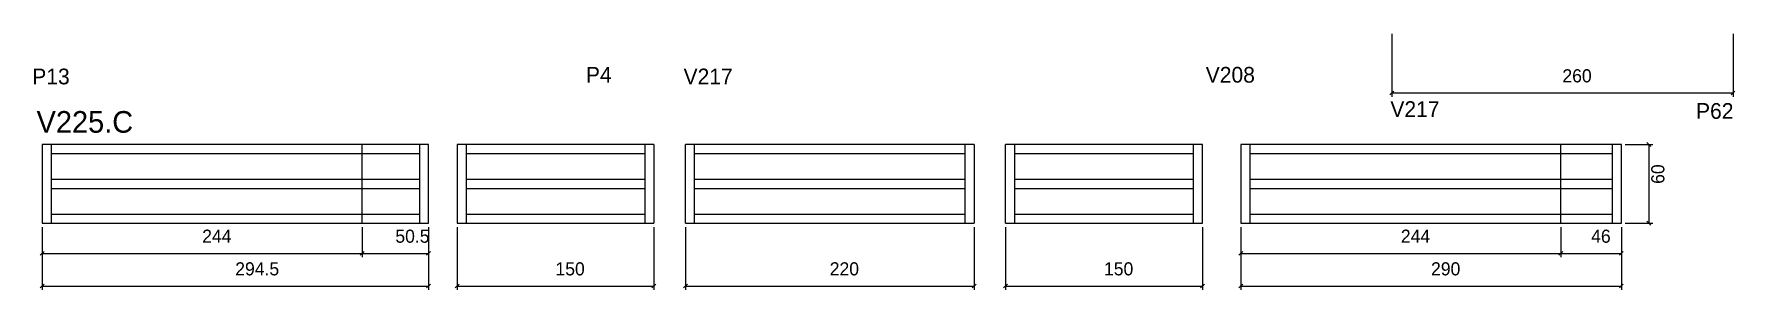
# Model space of a CAD drawing. Header units: metres. Extents: x 1679 to 2975, y 15693 to 15888.
import ezdxf

# ---------------------------------------------------------------- set-up
doc = ezdxf.new("R2010")
doc.units = ezdxf.units.M
for name, color, linetype in [('5', 7, 'Continuous'), ('COTA', 7, 'Continuous'), ('NOMENCLATURA', 7, 'Continuous'), ('Painéis', 7, 'Continuous'), ('SARR_2.2x7', 7, 'Continuous')]:
    doc.layers.add(name, color=color, linetype=linetype)

msp = doc.modelspace()

# ---------------------------------------------------------------- linework, layer by layer
at = {"layer": 'COTA', "color": 4, "lineweight": 25}
for p, q in [((2713.6, 15888.4), (2713.6, 15840.4)), ((2973.6, 15888.4), (2973.6, 15840.4)), ((2713.6, 15843.4), (2973.6, 15843.4)), ((1685.1, 15741.1), (1685.1, 15693.2)), ((1979.6, 15741.1), (1979.6, 15693.2)), ((2598.5, 15741.1), (2598.5, 15693.2)), ((2888.5, 15741.1), (2888.5, 15693.2)), ((1685.1, 15696.2), (1979.6, 15696.2)), ((2598.5, 15696.2), (2888.5, 15696.2))]:
    msp.add_line(p, q, dxfattribs=at)
at = {"layer": 'COTA', "color": 0, "lineweight": 25}
for p, q in [((2715.1, 15844.9), (2712.1, 15841.9)), ((2972.1, 15841.9), (2975.1, 15844.9)), ((1686.6, 15697.7), (1683.6, 15694.7)), ((1978.1, 15694.7), (1981.1, 15697.7)), ((2600, 15697.7), (2597, 15694.7)), ((2887, 15694.7), (2890, 15697.7))]:
    msp.add_line(p, q, dxfattribs=at)
at = {"layer": 'Painéis', "color": 200, "lineweight": 25}
for p, q in [((1929.1, 15744.1), (1929.1, 15804.1)), ((2175.3, 15744.1), (2175.3, 15804.1)), ((2419.3, 15744.1), (2419.3, 15804.1)), ((2842.5, 15744.1), (2842.5, 15804.1))]:
    msp.add_line(p, q, dxfattribs=at)
at = {"layer": 'Painéis', "color": 4, "lineweight": 25}
for p, q in [((2891.5, 15804.1), (2912.4, 15804.1)), ((2909.4, 15804.1), (2909.4, 15744.1)), ((1685.1, 15741.1), (1685.1, 15718.1)), ((1929.1, 15741.1), (1929.1, 15718.1)), ((1929.1, 15741.1), (1929.1, 15718.1)), ((1979.6, 15741.1), (1979.6, 15718.1)), ((2001.3, 15741.1), (2001.3, 15693.2)), ((2151.3, 15741.1), (2151.3, 15693.2)), ((2175.3, 15741.1), (2175.3, 15693.2)), ((2395.3, 15741.1), (2395.3, 15693.2)), ((2419.3, 15741.1), (2419.3, 15693.2)), ((2569.3, 15741.1), (2569.3, 15693.2)), ((2598.5, 15741.1), (2598.5, 15718.1)), ((2842.5, 15741.1), (2842.5, 15718.1)), ((2842.5, 15741.1), (2842.5, 15718.1)), ((2888.5, 15741.1), (2888.5, 15718.1)), ((2891.5, 15744.1), (2912.4, 15744.1)), ((1685.1, 15721.1), (1929.1, 15721.1)), ((1929.1, 15721.1), (1979.6, 15721.1)), ((2598.5, 15721.1), (2842.5, 15721.1)), ((2842.5, 15721.1), (2888.5, 15721.1)), ((2001.3, 15696.2), (2151.3, 15696.2)), ((2175.3, 15696.2), (2395.3, 15696.2)), ((2419.3, 15696.2), (2569.3, 15696.2))]:
    msp.add_line(p, q, dxfattribs=at)
at = {"layer": 'Painéis', "color": 0, "lineweight": 25}
for p, q in [((2910.9, 15802.6), (2907.9, 15805.6)), ((2907.9, 15745.6), (2910.9, 15742.6)), ((1686.6, 15722.6), (1683.6, 15719.6)), ((1927.6, 15719.6), (1930.6, 15722.6)), ((1930.6, 15722.6), (1927.6, 15719.6)), ((1978.1, 15719.6), (1981.1, 15722.6)), ((2600, 15722.6), (2597, 15719.6)), ((2841, 15719.6), (2844, 15722.6)), ((2844, 15722.6), (2841, 15719.6)), ((2887, 15719.6), (2890, 15722.6)), ((2002.8, 15697.7), (1999.8, 15694.7)), ((2149.8, 15694.7), (2152.8, 15697.7)), ((2176.8, 15697.7), (2173.8, 15694.7)), ((2393.8, 15694.7), (2396.8, 15697.7)), ((2420.8, 15697.7), (2417.8, 15694.7)), ((2567.8, 15694.7), (2570.8, 15697.7))]:
    msp.add_line(p, q, dxfattribs=at)
at = {"layer": 'Painéis', "color": 200, "lineweight": 25}
for points in [[(1685.1, 15804.1), (1685.1, 15744.1), (1979.6, 15744.1), (1979.6, 15804.1), (1685.1, 15804.1)], [(2001.3, 15804.1), (2001.3, 15744.1), (2151.3, 15744.1)], [(2151.3, 15804.1), (2001.3, 15804.1)], [(2151.3, 15804.1), (2151.3, 15744.1)], [(2395.3, 15804.1), (2175.3, 15804.1)], [(2395.3, 15804.1), (2395.3, 15744.1)], [(2419.3, 15744.1), (2569.3, 15744.1), (2569.3, 15804.1), (2419.3, 15804.1)], [(2598.5, 15804.1), (2598.5, 15744.1), (2888.5, 15744.1), (2888.5, 15804.1), (2598.5, 15804.1)], [(2175.3, 15744.1), (2395.3, 15744.1)]]:
    msp.add_lwpolyline(points, dxfattribs=at)
at = {"layer": 'SARR_2.2x7', "color": 40, "lineweight": 25}
for p, q in [((1692.1, 15804.1), (1692.1, 15744.1)), ((1972.6, 15804.1), (1972.6, 15744.1)), ((2008.3, 15804.1), (2008.3, 15744.1)), ((2562.3, 15804.1), (2562.3, 15744.1)), ((2605.5, 15804.1), (2605.5, 15744.1)), ((2881.5, 15804.1), (2881.5, 15744.1)), ((1972.6, 15797.1), (1692.1, 15797.1)), ((2144.3, 15797.1), (2008.3, 15797.1)), ((2388.3, 15797.1), (2182.3, 15797.1)), ((2562.3, 15797.1), (2426.3, 15797.1)), ((2881.5, 15797.1), (2605.5, 15797.1)), ((1692.1, 15777.6), (1972.6, 15777.6)), ((2008.3, 15777.6), (2144.3, 15777.6)), ((2182.3, 15777.6), (2388.3, 15777.6)), ((2426.3, 15777.6), (2562.3, 15777.6)), ((2605.5, 15777.6), (2881.5, 15777.6)), ((1692.1, 15770.6), (1972.6, 15770.6)), ((2008.3, 15770.6), (2144.3, 15770.6)), ((2182.3, 15770.6), (2388.3, 15770.6)), ((2426.3, 15770.6), (2562.3, 15770.6)), ((2605.5, 15770.6), (2881.5, 15770.6)), ((1692.1, 15751.1), (1972.6, 15751.1)), ((2008.3, 15751.1), (2144.3, 15751.1)), ((2182.3, 15751.1), (2388.3, 15751.1)), ((2426.3, 15751.1), (2562.3, 15751.1)), ((2605.5, 15751.1), (2881.5, 15751.1))]:
    msp.add_line(p, q, dxfattribs=at)
for points in [[(2144.3, 15804.1), (2144.3, 15744.1)], [(2182.3, 15744.1), (2182.3, 15804.1)], [(2388.3, 15804.1), (2388.3, 15744.1)], [(2426.3, 15744.1), (2426.3, 15804.1)]]:
    msp.add_lwpolyline(points, dxfattribs=at)

# ---------------------------------------------------------------- texts
at = {"layer": '5', "color": 5, "lineweight": 25}
for s, p in [('P13', (1677.6, 15850)), ('P4', (2099.5, 15851.3)), ('V217', (2173.9, 15850)), ('V208', (2571.8, 15851.3)), ('V217', (2712.5, 15825.1)), ('P62', (2945.4, 15823.7))]:
    msp.add_text(s, height=12, rotation=360, dxfattribs=at).set_placement(p)
at = {"layer": 'COTA', "color": 240, "lineweight": 25}
for s, p in [('260', (2843.6, 15851.5)), ('294.5', (1832.3, 15704.3)), ('290', (2743.5, 15704.3))]:
    msp.add_text(s, height=10, dxfattribs=at).set_placement(p)
at = {"layer": 'NOMENCLATURA', "color": 7, "lineweight": 25}
msp.add_text('V225.C', height=16.5, dxfattribs=at).set_placement((1680.9, 15813.1))
at = {"layer": 'Painéis', "color": 240, "lineweight": 25}
msp.add_text('60', height=10, rotation=90, dxfattribs=at).set_placement((2921.3, 15774.1))
for s, p in [('244', (1807.1, 15729.2)), ('50.5', (1954.3, 15729.2)), ('244', (2720.5, 15729.2)), ('46', (2865.5, 15729.2)), ('150', (2076.3, 15704.3)), ('220', (2285.3, 15704.3)), ('150', (2494.3, 15704.3))]:
    msp.add_text(s, height=10, dxfattribs=at).set_placement(p)

doc.saveas('drawing.dxf')
